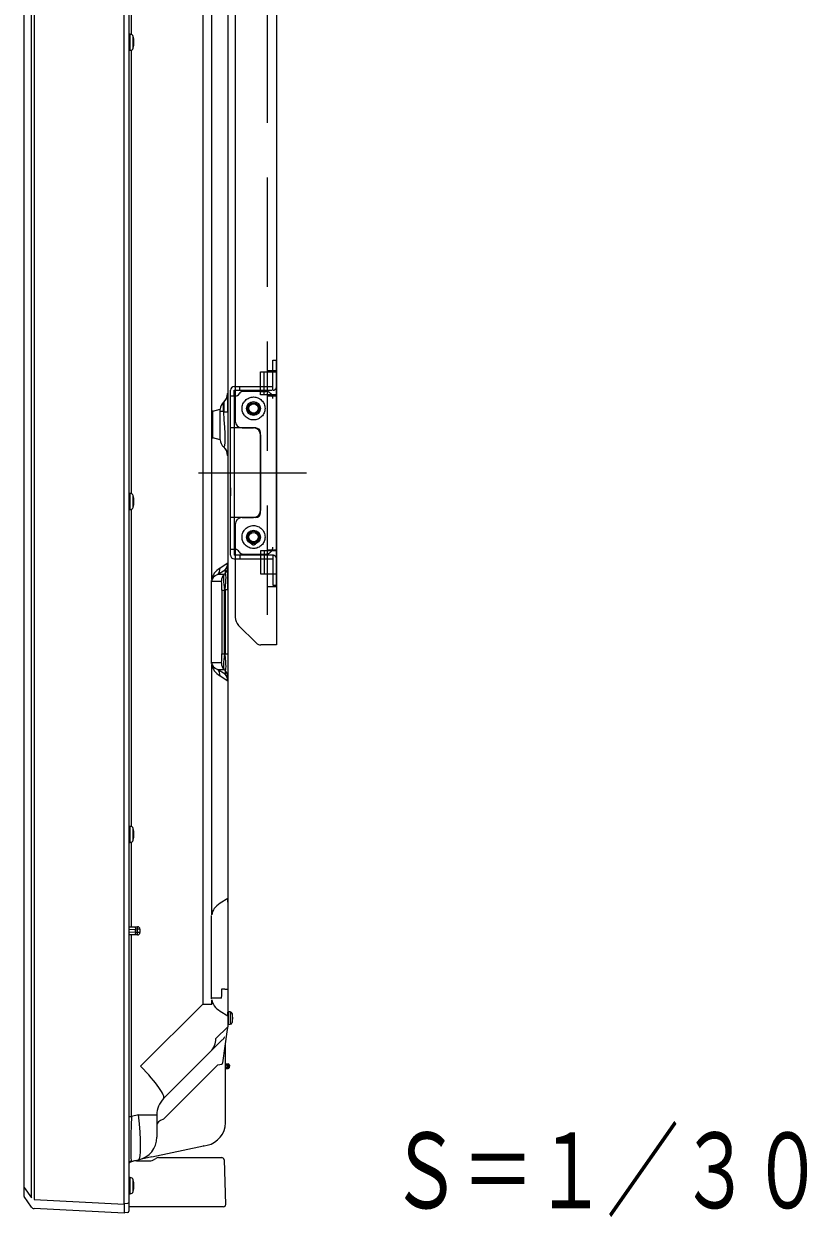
# Model space of a CAD drawing. Units: millimetres, scale not verified. Extents: x -63 to 62, y -57 to 57.
# Drawn here: x 21.32 to 32.68, y -3.15 to 14.17 of the extents above; entities that cross this region are included whole.
import ezdxf
from ezdxf.enums import TextEntityAlignment as Align

# ---------------------------------------------------------------- set-up
doc = ezdxf.new("R2010")
doc.units = ezdxf.units.MM
doc.header["$LTSCALE"] = 0.125
doc.header["$PDMODE"] = 32
doc.header["$PDSIZE"] = 0.0625
for name, pattern in [('USER1', [50.8, 31.75, -6.35, 6.35, -6.35]), ('USER2', [19.05, 12.7, -6.35]), ('USER3', [63.5, 31.75, -6.35, 6.35, -6.35, 6.35, -6.35]), ('USER4', [1.4, 0.7, -0.7])]:
    doc.linetypes.add(name, pattern=pattern)
for name, color, linetype, lineweight in [('0-5_GAIKEI', 1, 'Continuous', 18), ('0-6_SUNPO', 7, 'Continuous', 18), ('0-7_S1', 3, 'USER4', 18)]:
    doc.layers.add(name, color=color, linetype=linetype, lineweight=lineweight)
doc.styles.add('ＭＳ ゴシック', font='')
doc.styles.get('ＭＳ ゴシック').set_extended_font_data('MS Gothic')

msp = doc.modelspace()

# ---------------------------------------------------------------- linework, layer by layer
at = {"layer": '0-5_GAIKEI'}
for p, q in [((22.7727, -2.9603), (22.7727, 30.7734)), ((23.9119, 27.8699), (23.9119, -0.0567)), ((24.0423, 6.1077), (24.0423, 27.8699)), ((22.8797, 14.0187), (22.8797, 20.4612)), ((22.8604, 14.0233), (22.8394, 14.0233)), ((22.8604, 13.9066), (22.8604, 14.0233)), ((22.8604, 13.7899), (22.8604, 13.9066)), ((22.9019, 13.9066), (22.9019, 13.9923)), ((22.9019, 13.8209), (22.9019, 13.9066)), ((22.8394, 13.7899), (22.8604, 13.7899)), ((22.8797, 7.352), (22.8797, 13.7945)), ((24.2062, 8.6736), (24.2123, 8.6787)), ((24.2123, 8.6787), (24.2165, 8.6823)), ((24.2137, 8.6799), (24.2123, 8.6787)), ((24.2137, 8.544), (24.2137, 8.6799)), ((24.2165, 8.6823), (24.2165, 8.5416)), ((24.2761, 8.8113), (24.2702, 8.8064)), ((24.2761, 8.8099), (24.2761, 8.8113)), ((24.2761, 8.5416), (24.2761, 8.8099)), ((24.0571, 8.1528), (24.0571, 8.5604)), ((24.0575, 8.5486), (24.1661, 8.5777)), ((24.1661, 8.5777), (24.1661, 8.5778)), ((24.1661, 8.1355), (24.1661, 8.5777)), ((24.2137, 8.544), (24.1661, 8.544)), ((24.2165, 8.5416), (24.2137, 8.544)), ((24.2165, 8.5416), (24.2761, 8.5416)), ((24.1661, 8.1355), (24.0575, 8.1646)), ((24.1661, 8.1354), (24.1661, 8.1355)), ((24.2123, 8.0345), (24.2063, 8.0395)), ((24.2137, 8.0333), (24.2118, 8.0355)), ((24.2165, 8.0309), (24.2123, 8.0345)), ((24.2123, 8.0345), (24.2137, 8.0333)), ((24.2702, 7.9068), (24.2761, 7.9019)), ((24.2761, 7.9019), (24.2761, 7.9032)), ((22.8604, 7.3566), (22.8394, 7.3566)), ((22.8604, 7.2399), (22.8604, 7.3566)), ((22.9019, 7.2399), (22.9019, 7.3256)), ((22.8394, 7.1233), (22.8604, 7.1233)), ((22.8604, 7.1233), (22.8604, 7.2399)), ((22.8797, 2.5187), (22.8797, 7.1278)), ((22.9019, 7.1542), (22.9019, 7.2399)), ((24.1273, 6.179), (24.237, 6.2479)), ((24.2761, 6.3428), (24.165, 6.2731)), ((24.237, 6.2479), (24.237, 6.1937)), ((24.2761, 6.3425), (24.2761, 6.3428)), ((24.2761, 6.2878), (24.2761, 6.3425)), ((24.2761, 5.9583), (24.2761, 6.2878)), ((24.0416, 4.8855), (24.0416, 6.0944)), ((24.0418, 6.0848), (24.1826, 6.0848)), ((24.2215, 6.179), (24.1273, 6.179)), ((24.237, 6.1937), (24.2215, 6.179)), ((24.19, 5.9506), (24.2289, 5.9506)), ((24.19, 5.9506), (24.19, 5.0292)), ((24.2289, 5.9506), (24.237, 5.9583)), ((24.2289, 5.0292), (24.2289, 5.9506)), ((24.237, 5.9583), (24.237, 5.0216)), ((24.2761, 5.9583), (24.237, 5.9583)), ((24.19, 5.0292), (24.2289, 5.0292)), ((24.1826, 4.895), (24.0418, 4.895)), ((24.0423, 1.241), (24.0423, 4.8722)), ((24.237, 4.732), (24.1273, 4.8009)), ((24.1273, 4.8009), (24.2215, 4.8009)), ((24.165, 4.7067), (24.2761, 4.637)), ((24.2761, 4.6374), (24.2761, 4.692)), ((24.2761, 4.637), (24.2761, 4.6374)), ((22.8604, 2.5233), (22.8394, 2.5233)), ((22.8604, 2.4066), (22.8604, 2.5233)), ((22.9019, 2.4066), (22.9019, 2.4923)), ((22.8394, 2.2899), (22.8604, 2.2899)), ((22.8604, 2.2899), (22.8604, 2.4066)), ((22.8797, 1.0681), (22.8797, 2.2945)), ((22.9019, 2.3209), (22.9019, 2.4066)), ((24.2761, 1.4762), (24.165, 1.4064)), ((24.2761, 1.4758), (24.2761, 1.4762)), ((24.2761, 1.4211), (24.2761, 1.4758)), ((24.0416, 0.0188), (24.0416, 1.2277)), ((22.8394, 1.0691), (22.9327, 1.0667)), ((22.8394, 1.0647), (22.9329, 1.0631)), ((22.9327, 1.0667), (22.9366, 1.0666)), ((22.9327, 1.0631), (22.9327, 1.0667)), ((22.9366, 1.0666), (22.9669, 1.0658)), ((22.9366, 1.0209), (22.8394, 1.0268)), ((22.8394, 0.9864), (22.9366, 0.9923)), ((22.9329, 0.9501), (22.8394, 0.9485)), ((22.9327, 0.9465), (22.8394, 0.9441)), ((22.8797, -1.6866), (22.8797, 0.9451)), ((22.9327, 0.9465), (22.9327, 0.9501)), ((22.9366, 0.9466), (22.9327, 0.9465)), ((22.9366, 0.9923), (22.9366, 1.0209)), ((22.9669, 0.9474), (22.9366, 0.9466)), ((22.9395, 0.98), (22.9395, 1.0332)), ((22.9994, 1.0325), (22.9666, 1.0325)), ((24.1826, 0.0284), (24.0418, 0.0284)), ((24.19, 0.1626), (24.2289, 0.1626)), ((24.237, 0.1549), (24.2289, 0.1626)), ((24.2761, 0.1549), (24.237, 0.1549)), ((23.9119, -0.0567), (23.0109, -0.9577)), ((24.165, -0.1599), (24.2761, -0.2296)), ((24.2811, -0.1701), (24.2761, -0.1701)), ((24.2811, -0.1684), (24.2811, -0.3517)), ((24.3093, -0.1709), (24.2811, -0.1684)), ((24.3093, -0.1709), (24.3093, -0.3493)), ((24.2761, -0.2293), (24.2761, -0.1746)), ((24.2761, -0.2296), (24.2761, -0.2293)), ((24.2761, -0.2296), (24.2761, -0.3735)), ((24.3384, -0.1948), (24.3384, -0.3254)), ((24.2744, -0.3854), (24.1026, -0.5572)), ((24.2761, -0.3501), (24.2811, -0.3501)), ((24.2811, -0.3517), (24.3093, -0.3493)), ((24.0271, -0.7457), (24.1966, -0.5762)), ((23.3437, -1.4291), (24.0271, -0.7457)), ((23.3427, -1.727), (24.1294, -0.9404)), ((24.2411, -0.9267), (24.2651, -0.9267)), ((24.2651, -0.9434), (24.2411, -0.9434)), ((24.2651, -0.9767), (24.2411, -0.9767)), ((24.2651, -0.9267), (24.2818, -0.9267)), ((24.2651, -0.9267), (24.2651, -0.9434)), ((24.2985, -0.9425), (24.2651, -0.9434)), ((24.266, -0.9601), (24.2651, -0.9434)), ((24.2651, -0.9934), (24.2818, -0.9934)), ((24.266, -0.9601), (24.2994, -0.9601)), ((24.2985, -0.9425), (24.2994, -0.9601)), ((24.2985, -0.9776), (24.2994, -0.9601)), ((22.8394, -1.6866), (22.8797, -1.6866)), ((22.982, -1.6648), (22.8797, -1.6866)), ((22.982, -1.6648), (23.2461, -1.6648)), ((23.2461, -1.6648), (23.2461, -1.9909)), ((22.9511, -2.3317), (23.16, -2.3317)), ((23.1983, -2.3197), (23.2305, -2.2971)), ((23.2687, -2.2851), (23.8015, -2.2851)), ((23.2687, -2.2851), (23.8262, -2.2851)), ((23.8262, -2.2851), (23.9741, -2.2851)), ((23.9741, -2.2851), (24.1786, -2.2851)), ((23.9896, -2.2851), (24.018, -2.2851)), ((24.0154, -2.2851), (24.0491, -2.2851)), ((24.018, -2.2851), (24.0817, -2.2851)), ((24.0183, -2.2851), (24.082, -2.2851)), ((24.0491, -2.2851), (24.1124, -2.2851)), ((24.0817, -2.2851), (24.1317, -2.2851)), ((24.1124, -2.2851), (24.1624, -2.2851)), ((24.1786, -2.2851), (24.1876, -2.2851)), ((24.2209, -2.3172), (24.2435, -2.9641)), ((22.8604, -2.5767), (22.8394, -2.5767)), ((22.8604, -2.6934), (22.8604, -2.5767)), ((22.8604, -2.8101), (22.8604, -2.6934)), ((22.9019, -2.6934), (22.9019, -2.6077)), ((22.9019, -2.7791), (22.9019, -2.6934)), ((22.8394, -2.8101), (22.8604, -2.8101)), ((22.7727, -2.9539), (22.8242, -2.9494)), ((22.7727, -2.9603), (22.7727, -3.0934)), ((22.8394, -2.9494), (22.8242, -2.9494)), ((23.8465, -2.9984), (22.8441, -2.9984)), ((24.0026, -2.9984), (23.8465, -2.9984)), ((24.2042, -2.9984), (24.0026, -2.9984)), ((24.2132, -2.9984), (24.2042, -2.9984))]:
    msp.add_line(p, q, dxfattribs=at)
at = {"layer": '0-5_GAIKEI', "color": 7}
for p, q in [((21.3161, 30.5333), (21.3161, -2.8331)), ((24.2761, 28.1867), (24.2761, -0.3851)), ((24.2041, -0.9085), (24.2721, -0.4247)), ((24.2721, -0.4247), (24.2744, -0.4085)), ((24.2744, -0.4085), (24.2744, -0.4083)), ((24.2411, -1.7711), (24.2411, -0.6454)), ((24.2411, -1.7794), (24.2411, -1.7711)), ((23.1754, -2.2758), (23.9236, -2.1168)), ((23.9234, -2.1168), (23.9351, -2.1144)), ((23.927, -2.1159), (23.9236, -2.1168)), ((23.9351, -2.1144), (23.977, -2.1054)), ((22.8797, -2.3387), (22.982, -2.3169)), ((23.1754, -2.2758), (22.982, -2.3169)), ((21.4254, -3.0031), (21.3219, -2.8519)), ((22.7727, -3.0934), (21.4641, -3.0248)), ((22.8242, -3.0822), (22.7727, -3.0867))]:
    msp.add_line(p, q, dxfattribs=at)
msp.add_lwpolyline([(22.8394, 30.8788), (22.8394, 30.7626), (22.8394, -3.0656)], dxfattribs=at)
at = {"layer": '0-5_GAIKEI'}
for points in [[(21.3219, -2.7201), (21.4254, -2.8713), (21.4254, 30.6845)], [(21.4641, 30.7049), (21.4641, -2.8917), (22.7727, -2.9603)], [(24.2761, 5.0216), (24.237, 5.0216), (24.2289, 5.0292)], [(24.2215, 4.8009), (24.237, 4.7862), (24.237, 4.732)], [(22.9395, 0.98), (22.9666, 0.9807), (22.9666, 1.0325), (22.9395, 1.0332)], [(22.9994, 1.0325), (22.9994, 0.9807), (22.9666, 0.9807)], [(23.9119, -0.0567), (24.0423, -0.0567), (24.0423, 0.0055)], [(24.2411, -0.9934), (24.2651, -0.9934), (24.2651, -0.9767)], [(24.266, -0.9601), (24.2651, -0.9767), (24.2985, -0.9776)]]:
    msp.add_lwpolyline(points, dxfattribs=at)
for centre, radius, start, end in [((22.8604, 13.9799), 0.0433, 16.60155, 90), ((22.6144, 13.9066), 0.3, 343.39845, 16.60155), ((22.8604, 13.8333), 0.0433, 270, 343.39845), ((24.2994, 8.5778), 0.1333, 130, 180), ((24.1094, 8.8099), 0.1667, 310, 0), ((24.2994, 8.1354), 0.1333, 180, 230), ((24.1094, 7.9032), 0.1667, 0, 50), ((22.8604, 7.3133), 0.0433, 16.60155, 90), ((22.6144, 7.2399), 0.3, 343.39845, 16.60155), ((22.8604, 7.1666), 0.0433, 270, 343.39845), ((22.8604, 2.4799), 0.0433, 16.60155, 90), ((22.6144, 2.4066), 0.3, 343.39845, 16.60155), ((22.8604, 2.3333), 0.0433, 270, 343.39845), ((22.9661, 1.0325), 0.0333, 0, 88.5), ((22.9661, 0.9807), 0.0333, 271.5, 0), ((24.3064, -0.2041), 0.0333, 16.25703, 85), ((24.3064, -0.3161), 0.0333, 275, 343.74297), ((24.1144, -0.2601), 0.2333, 343.74297, 16.25703), ((24.0081, -0.3876), 0.2667, 315, 327.67306), ((24.2818, -0.9434), 0.0167, 3, 90), ((24.2818, -0.9767), 0.0167, 270, 357), ((23.5794, -1.6648), 0.3333, 135, 180), ((22.9127, -1.9909), 0.3333, 282, 0), ((22.9511, -2.5317), 0.2, 89.9999, 123.93835), ((23.16, -2.2651), 0.0667, 270, 304.99202), ((23.2687, -2.3517), 0.0667, 90, 124.99202), ((24.1876, -2.3184), 0.0333, 2, 90), ((22.8604, -2.6201), 0.0433, 16.60155, 90), ((22.6144, -2.6934), 0.3, 343.39845, 16.60155), ((22.8604, -2.7667), 0.0433, 270, 343.39845), ((24.2132, -2.9651), 0.0333, 270, 1.71913)]:
    msp.add_arc(centre, radius, start, end, dxfattribs=at)
at = {"layer": '0-5_GAIKEI', "color": 7}
for centre, radius, start, end in [((24.1094, -0.3851), 0.1667, 352, 360), ((23.9077, -1.7794), 0.3333, 282, 0), ((22.9144, -2.5017), 0.1667, 102, 116.74368), ((21.3494, -2.8331), 0.0333, 180, 214.40012), ((21.4667, -2.9749), 0.05, 214.40012, 267), ((22.8227, -3.0656), 0.0167, 275, 0)]:
    msp.add_arc(centre, radius, start, end, dxfattribs=at)
at = {"layer": '0-5_GAIKEI'}
for centre, major_axis, ratio, start_param, end_param in [((24.1052, 8.8064), (-0.1071, 0.1277), 0.983584, 3.1415927, 4.0223956), ((24.1094, 8.9911), (-0.1116, 0.9619), 0.064073, 3.073904, 4.2187615), ((24.1052, 7.9068), (0.1071, 0.1277), 0.983584, 5.4023823, 6.2831853), ((24.4666, 6.0848), (0.4258, 0), 0.62624, 2.3575678, 3.0556681), ((24.033, 6.2731), (-0.0709, 0.1129), 0.986508, 3.3699286, 4.157762), ((24.1427, 6.342), (0.0647, 0.1171), 0.995687, 4.4338579, 5.219256), ((24.1427, 6.2878), (-0.1333, 0), 0.998626, 2.3561945, 3.1415927), ((24.3345, 6.0848), (0.2927, 0), 0.455574, 2.3575678, 3.1415927), ((24.3158, 6.0848), (0, 0.1333), 0.99863, 0.7867715, 1.5707963), ((24.1744, 5.8016), (0.0083, 0.2832), 0.046926, 5.267886, 6.2845521), ((24.3076, 5.8016), (-0.0805, 0.3817), 0.130229, 0.1257318, 1.1423979), ((24.1427, 5.6452), (0.0976, 0.5492), 0.083875, 5.3338997, 6.3505658), ((24.1744, 5.1783), (-0.0083, 0.2832), 0.046926, 3.1402259, 4.156892), ((24.3076, 5.1783), (0.0805, 0.3817), 0.130229, 1.9991948, 3.0158608), ((24.3345, 4.895), (0.2927, 0), 0.455574, 3.1415927, 3.9256175), ((24.4666, 4.895), (0.4258, 0), 0.62624, 3.2275172, 3.9256175), ((24.3158, 4.895), (0, -0.1333), 0.99863, 4.712389, 5.4964139), ((24.1427, 5.3347), (-0.0976, 0.5492), 0.083875, 3.0742122, 4.0908783), ((24.033, 4.7067), (0.0709, 0.1129), 0.986508, 5.267016, 6.0548493), ((24.1427, 4.692), (-0.1333, 0), 0.998626, 3.1415927, 3.9269908), ((24.1427, 4.6378), (-0.0647, 0.1171), 0.995687, 4.2055219, 4.9909201), ((24.4666, 1.2181), (0.4258, 0), 0.62624, 2.3575678, 3.0556681), ((22.9366, 1.0332), (0, 0.0333), 0.087338, 4.7105447, 6.2808842), ((22.9661, 1.0325), (-0.0009, -0.0333), 0.017446, 1.5712532, 3.1415927), ((22.9366, 0.98), (0, 0.0333), 0.087338, 3.1438938, 4.7142332), ((22.9661, 0.9807), (0.0009, -0.0333), 0.017446, 6.2831853, 7.8535248), ((24.4666, 0.0284), (0.4258, 0), 0.62624, 3.2275172, 3.9256175), ((24.1744, 0.3116), (-0.0083, 0.2832), 0.046926, 3.1402259, 4.156892), ((24.1071, -0.4015), (0.165, -0.0232), 0.078356, 6.1652314, 6.2831853), ((23.8385, -0.5572), (-0.1886, 0.1886), 0.980815, 3.1415927, 3.936676), ((22.8723, -0.9577), (0.4714, -0.4714), 0.148631, 0, 1.4232458), ((23.9401, -0.8713), (0.2641, -0.0371), 0.233799, 5.5440877, 6.2831853), ((22.9144, -1.6498), (0.0351, 0.689), 0.047526, 1.6266946, 3.1542502), ((22.9127, -1.6501), (-0.0686, 0.6669), 0.100631, 3.1523978, 4.6799943), ((23.5794, -1.8133), (-0.3333, 0), 0.367517, 5.5018381, 6.2831853)]:
    msp.add_ellipse(centre, major_axis=major_axis, ratio=ratio, start_param=start_param, end_param=end_param, dxfattribs=at)
at = {"layer": '0-7_S1', "linetype": 'Continuous'}
for p, q in [((24.3827, 14.3233), (24.3827, 8.4066)), ((24.9827, 14.3233), (24.9827, 5.1566)), ((24.9294, 9.1233), (24.9294, 9.2899)), ((24.9294, 9.2899), (24.9827, 9.2899)), ((24.9827, 6.0233), (24.9827, 9.2899)), ((24.7494, 9.1233), (24.9827, 9.1233)), ((24.7494, 8.7899), (24.7494, 9.1233)), ((24.3161, 6.4599), (24.3161, 8.8533)), ((24.3694, 8.9066), (24.7494, 8.9066)), ((24.3694, 8.8533), (24.7494, 8.8533)), ((24.3694, 8.7699), (24.3694, 8.8533)), ((24.4494, 8.8533), (24.4494, 8.9066)), ((24.7494, 8.8366), (24.4982, 8.8366)), ((24.3827, 8.7699), (24.3161, 8.7699)), ((24.9827, 8.7899), (24.7494, 8.7899)), ((24.6827, 8.3066), (24.3161, 8.3066)), ((24.3694, 8.3066), (24.3694, 7.0066)), ((24.4827, 8.3066), (24.6494, 8.3066)), ((24.7494, 7.0733), (24.7494, 8.2399)), ((24.7494, 8.2066), (24.7494, 7.1066)), ((24.3161, 7.6566), (24.3161, 7.9899)), ((24.3161, 7.4399), (24.3161, 7.3233)), ((24.6827, 7.0066), (24.3161, 7.0066)), ((24.4827, 7.0066), (24.6494, 7.0066)), ((24.3827, 6.9066), (24.3827, 5.559)), ((24.3827, 6.5433), (24.3161, 6.5433)), ((24.3694, 6.5433), (24.3694, 6.4599)), ((24.7494, 6.4599), (24.3694, 6.4599)), ((24.4494, 6.4599), (24.4494, 6.4066)), ((24.4982, 6.4766), (24.7494, 6.4766)), ((24.7494, 6.5233), (24.7494, 6.1899)), ((24.9827, 6.5233), (24.7494, 6.5233)), ((24.3694, 6.4066), (24.7494, 6.4066)), ((24.7494, 6.1899), (24.9827, 6.1899)), ((24.9294, 6.1899), (24.9294, 6.0233)), ((24.9294, 6.0233), (24.9827, 6.0233)), ((24.4315, 5.4411), (24.6868, 5.1859)), ((24.9827, 5.1566), (24.7575, 5.1566))]:
    msp.add_line(p, q, dxfattribs=at)
at = {"layer": '0-7_S1', "linetype": 'USER2'}
for p, q in [((24.8494, 14.3233), (24.8494, 5.1566)), ((24.8027, 8.7899), (24.8027, 9.1233)), ((24.8494, 9.1399), (24.9827, 9.1399)), ((24.9294, 8.8533), (24.9294, 9.1233)), ((24.7494, 8.9066), (24.9294, 8.9066)), ((24.7494, 8.8533), (24.9161, 8.8533)), ((24.7494, 8.8366), (24.8294, 8.8366)), ((24.3694, 8.7699), (24.3694, 8.3066)), ((24.8494, 8.7733), (24.9827, 8.7733)), ((24.3694, 7.0066), (24.3694, 6.5433)), ((24.7494, 6.4766), (24.8294, 6.4766)), ((24.9294, 6.4599), (24.7494, 6.4599)), ((24.8027, 6.5233), (24.8027, 6.1899)), ((24.8494, 6.5399), (24.9827, 6.5399)), ((24.9294, 6.4599), (24.9294, 6.1899)), ((24.7494, 6.4066), (24.9294, 6.4066)), ((24.8494, 6.0066), (24.9827, 6.0066))]:
    msp.add_line(p, q, dxfattribs=at)
at = {"layer": '0-7_S1', "linetype": 'USER1'}
msp.add_line((23.8494, 7.6566), (25.4161, 7.6566), dxfattribs=at)
at = {"layer": '0-7_S1', "linetype": 'USER3'}
for centre in [(24.6494, 8.5899), (24.6494, 6.7233)]:
    msp.add_circle(centre, 0.1667, dxfattribs=at)
at = {"layer": '0-7_S1', "linetype": 'Continuous'}
for centre, radius in [((24.6494, 8.5899), 0.1), ((24.6494, 8.5899), 0.0833), ((24.6494, 8.5899), 0.0683), ((24.6494, 6.7233), 0.1), ((24.6494, 6.7233), 0.0833), ((24.6494, 6.7233), 0.0683)]:
    msp.add_circle(centre, radius, dxfattribs=at)
for centre, radius, start, end in [((24.3694, 8.8533), 0.0533, 90, 180), ((24.4982, 8.7699), 0.0667, 90, 150), ((24.3827, 8.8366), 0.0667, 270, 330), ((24.8294, 8.7366), 0.1, 0, 32.23095), ((24.4827, 8.4066), 0.1, 180, 270), ((24.6494, 8.2066), 0.1, 0, 90), ((24.6827, 8.2399), 0.0667, 0, 90), ((24.6494, 7.1066), 0.1, 270, 0), ((24.4827, 6.9066), 0.1, 90, 180), ((24.6827, 7.0733), 0.0667, 270, 0), ((24.3694, 6.4599), 0.0533, 180, 270), ((24.3827, 6.4766), 0.0667, 30, 90), ((24.4982, 6.5433), 0.0667, 210, 270), ((24.8294, 6.5766), 0.1, 327.76905, 0), ((24.5494, 5.559), 0.1667, 180, 225), ((24.7575, 5.2566), 0.1, 225, 270)]:
    msp.add_arc(centre, radius, start, end, dxfattribs=at)
at = {"layer": '0-7_S1', "linetype": 'USER2'}
for centre, radius, start, end in [((24.8294, 8.7366), 0.1, 32.23095, 90), ((24.9294, 8.9066), 0.0533, 270, 0), ((24.8294, 6.5766), 0.1, 270, 327.76905), ((24.9294, 6.4066), 0.0533, 0, 90)]:
    msp.add_arc(centre, radius, start, end, dxfattribs=at)
at = {"layer": '0-7_S1'}
for p in [(24.6494, 8.5216), (24.6494, 6.6383)]:
    msp.add_point(p, dxfattribs=at)

# ---------------------------------------------------------------- texts
at = {"layer": '0-6_SUNPO', "style": 'ＭＳ ゴシック', "width": 0.7}
msp.add_text('Ｓ＝１／３０', height=1.1, dxfattribs=at).set_placement((26.6234, -3.3508), align=Align.BOTTOM_LEFT)

doc.saveas('drawing.dxf')
